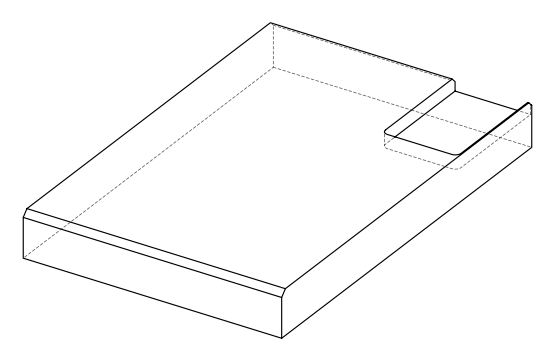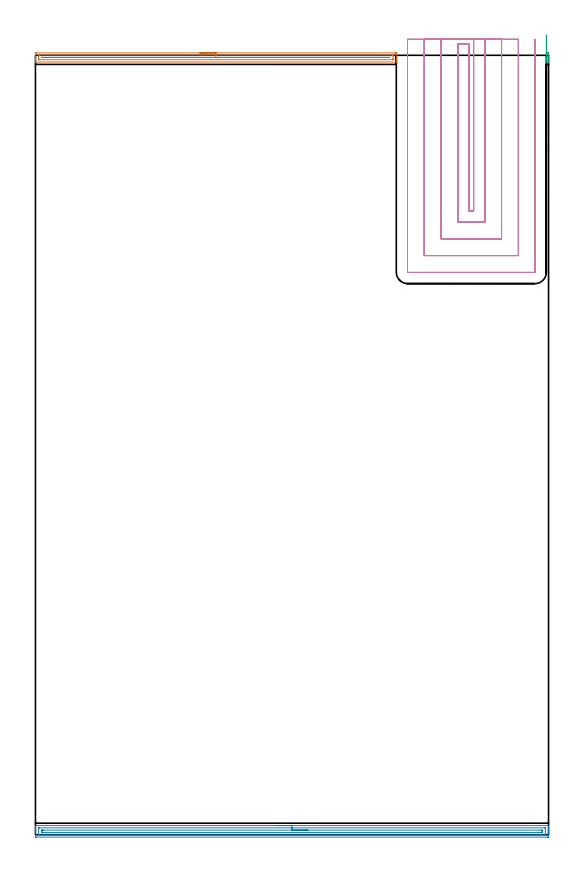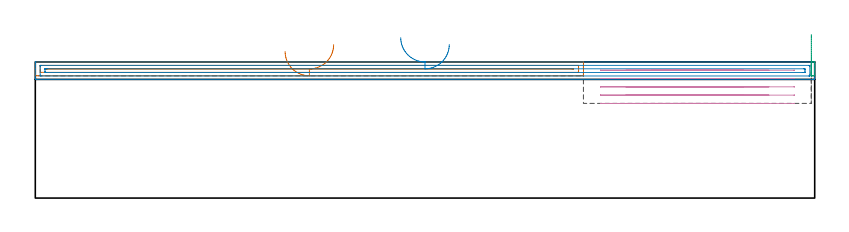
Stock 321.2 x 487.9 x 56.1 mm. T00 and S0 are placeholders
(PLAN: 4 operations, 1 tool changes, 31.4 min)
(1 AREA_MILL | FG_CHAMFER_SURFACE | UGT0205_001 | 5.56 min | 3728 mm3)
(2 AREA_MILL_1 | FG_CHAMFER_SURFACE_1 | UGT0205_001 | 7.9 min | 8326 mm3)
(3 AREA_MILL_2 | FG_CHAMFER_SURFACE_2 | UGT0205_001 | 0.2 min | 83 mm3)
(4 MILL_SLOT | SLOT_PARTIAL_RECTANGULAR | UGT0201_103 | Follow Part, ap 3.5, ae 75% | 17.7 min | 228993 mm3)
(TOOL UGT0205_001 | Chamfer Mill 20 x 3 x 45 deg. | D20 FL50 Z2)
(TOOL UGT0201_103 | End Mill 14 mm | D14 FL19 Z2)
(OP 1 AREA_MILL)
G17 G21 G94 G90
T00 M6
G54
G17 G0 G90 X102.95 Y489.4 S1061 M3
G43 Z66.1 H0
Z60.4
G94 G1 X102.988 Z59.528 F250.
X103.102 Z58.663
X103.291 Z57.812
X103.553 Z56.98
X103.887 Z56.174
X104.29 Z55.4
X104.759 Z54.664
X105.29 Z53.972
X105.879 Z53.329
X106.522 Z52.74
X107.214 Z52.208
X107.95 Z51.74
X108.724 Z51.337
X109.53 Z51.003
X110.362 Z50.741
X111.214 Z50.552
X112.078 Z50.438
X112.95 Z50.4
X224.69
X225.305 Y489.397 Z50.403
X225.893 Y489.391 Z50.405
X225.897 Y489.376 Z50.42
X225.9 Y488.783 Z51.012
Y488.486 Z51.31
Y486.997 Z52.797
Y486.402 Z53.395
Y486.103 Z53.693
Y485.509 Z54.287
Y485.21 Z54.585
Y484.613 Z55.186
Y484.112 Z55.687
X225.893 Y483.754 Z56.037
X225.89 Y483.703 Z56.088
X225.751 Y483.7 Z56.1
X0.149
X0.01 Y483.703 Z56.088
X0.007 Y483.754 Z56.037
X0. Y484.113 Z55.686
Y484.612 Z55.187
Y485.21 Z54.585
Y486.402 Z53.395
Y486.997 Z52.797
X0.001 Y488.783 Z51.012
X0.003 Y489.376 Z50.42
X0.007 Y489.391 Z50.405
X0.595 Y489.4 Z50.4
X112.95
Y487.986 Z51.814
X223.522
X223.617 Y487.984 Z51.816
X223.808 Y487.979 Z51.821
X223.891 Y487.971 Z51.829
X223.895 Y487.944 Z51.856
X223.898 Y487.89 Z51.91
X223.9 Y487.511 Z52.289
Y486.103 Z53.697
X223.899 Y485.725 Z54.075
X223.893 Y485.21 Z54.59
X223.89 Y485.122 Z54.678
X223.713 Y485.117 Z54.683
X223.617 Y485.115 Z54.685
X2.378 Y485.114 Z54.686
X2.283 Y485.116 Z54.684
X2.092 Y485.121 Z54.679
X2.009 Y485.129 Z54.671
X2.005 Y485.156 Z54.644
X2.002 Y485.21 Z54.59
X2. Y485.589 Z54.211
Y486.997 Z52.803
X2.001 Y487.375 Z52.425
X2.007 Y487.89 Z51.91
X2.01 Y487.978 Z51.822
X2.187 Y487.984 Z51.816
X2.283 Y487.985 Z51.815
X112.95 Y487.986 Z51.814
Y486.572 Z53.228
X221.314 Y486.571 Z53.229
X221.738 Y486.564 Z53.236
X221.854 Y486.549 Z53.251
X221.779 Y486.535 Z53.265
X221.738 Y486.534 Z53.266
X221.313 Y486.53 Z53.27
X220.89 Y486.528 Z53.272
X5.097
X4.628 Y486.529 Z53.271
X4.205 Y486.533 Z53.267
X4.162 Y486.536 Z53.264
X4.045 Y486.551 Z53.249
X4.12 Y486.565 Z53.235
X4.162 Y486.566 Z53.234
X4.586 Y486.571 Z53.229
X4.629 Y486.572 Z53.228
X112.95
X113.822 Z53.267
X114.687 Z53.38
X115.538 Z53.569
X116.37 Z53.832
X117.176 Z54.165
X117.95 Z54.568
X118.686 Z55.037
X119.378 Z55.568
X120.021 Z56.157
X120.61 Z56.801
X121.142 Z57.493
X121.61 Z58.228
X122.013 Z59.002
X122.347 Z59.808
X122.609 Z60.64
X122.798 Z61.492
X122.912 Z62.357
X122.95 Z63.228
G0 Z66.1
M5
M2
(OP 2 AREA_MILL_1)
G17 G21 G94 G90
T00 M6
G54
G17 G0 G90 X150.6 Y5.7 S1061 M3
G43 Z66.1 H0
G94 G1 X150.638 Z65.228 F250.
X150.752 Z64.363
X150.941 Z63.512
X151.203 Z62.68
X151.537 Z61.874
X151.94 Z61.1
X152.408 Z60.364
X152.94 Z59.672
X153.529 Z59.029
X154.172 Z58.439
X154.864 Z57.908
X155.6 Z57.44
X156.374 Z57.037
X157.18 Z56.703
X158.012 Z56.441
X158.864 Z56.252
X159.728 Z56.138
X160.6 Z56.1
X321.024
X321.19 Y5.697 Z56.088
X321.192 Y5.677 Z56.069
X321.2 Y5.303 Z55.703
Y5.012 Z55.411
Y4.313 Z54.708
Y3.078 Z53.475
Y2.543 Z52.937
Y1.925 Z52.321
Y-0.73 Z49.667
X321.197 Y-0.998 Z49.399
X321.191 Y-1.492 Z48.906
X321.079 Y-1.495 Z48.903
X320.577 Y-1.5 Z48.9
X0.623
X0.121 Y-1.495 Z48.903
X0.009 Y-1.492 Z48.906
X0. Y-0.998 Z49.399
Y2.543 Z52.937
Y3.963 Z54.36
Y4.313 Z54.708
Y5.011 Z55.411
Y5.304 Z55.703
X0.008 Y5.677 Z56.069
X0.01 Y5.697 Z56.088
X0.176 Y5.7 Z56.1
X160.6
Y4.286 Z54.686
X318.817 Y4.285 Z54.685
X319.19 Y4.271 Z54.671
X319.195 Y4.157 Z54.557
X319.199 Y3.907 Z54.307
Y0.367 Z50.767
X319.19 Y-0.041 Z50.359
X319.186 Y-0.08 Z50.32
X319.167 Y-0.082 Z50.318
X319.114 Y-0.085 Z50.315
X319.006 Y-0.086 Z50.314
X318.789
X2.383 Y-0.085 Z50.315
X2.01 Y-0.071 Z50.329
X2.005 Y0.043 Z50.443
X2.001 Y0.293 Z50.693
Y3.833 Z54.233
X2.01 Y4.24 Z54.64
X2.014 Y4.28 Z54.68
X2.033 Y4.282 Z54.682
X2.086 Y4.285 Z54.685
X2.194 Y4.286 Z54.686
X2.411
X160.6
Y2.871 Z53.271
X316.67
X317.002 Y2.869 Z53.269
X317.112 Y2.866 Z53.266
X317.19 Y2.863 Z53.263
X317.194 Y2.739 Z53.139
X317.198 Y2.543 Z52.943
X317.2 Y2.347 Z52.747
Y1.657 Z52.057
X317.199 Y1.462 Z51.862
X317.195 Y1.396 Z51.796
X317.19 Y1.345 Z51.745
X317.182 Y1.335 Z51.735
X317.167 Y1.333 Z51.733
X317.002 Y1.331 Z51.731
X316.44 Y1.329 Z51.729
X316.108 Y1.328 Z51.728
X4.53 Y1.329 Z51.729
X4.198 Y1.331 Z51.731
X4.088 Y1.334 Z51.734
X4.01 Y1.337 Z51.737
X4.006 Y1.461 Z51.861
X4.002 Y1.657 Z52.057
X4. Y1.853 Z52.253
Y2.543 Z52.943
X4.001 Y2.738 Z53.138
X4.005 Y2.804 Z53.204
X4.01 Y2.854 Z53.254
X4.018 Y2.865 Z53.265
X4.033 Y2.866 Z53.266
X4.198 Y2.869 Z53.269
X4.76 Y2.871 Z53.271
X5.092 Y2.872 Z53.272
X160.6 Y2.871 Z53.271
X161.472 Z53.31
X162.336 Z53.423
X163.188 Z53.612
X164.02 Z53.875
X164.826 Z54.208
X165.6 Z54.611
X166.336 Z55.08
X167.028 Z55.611
X167.671 Z56.2
X168.26 Z56.844
X168.792 Z57.536
X169.26 Z58.271
X169.663 Z59.045
X169.997 Z59.851
X170.259 Z60.683
X170.448 Z61.535
X170.562 Z62.4
X170.6 Z63.271
G0 Z66.1
M5
M2
(OP 3 AREA_MILL_2)
G17 G21 G94 G90
T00 M6
G54
G17 G0 G90 X319.8 Y486.547 S1061 M3
G43 Z67.391 H0
G94 G1 Y485.958 Z66.748 F250.
Y485.427 Z66.056
Y484.958 Z65.32
Y484.555 Z64.546
Y484.222 Z63.74
Y483.959 Z62.908
Y483.771 Z62.056
Y483.657 Z61.191
Y483.619 Z60.32
Y483.657 Z59.448
Y483.771 Z58.583
Y483.96 Z57.732
Y484.223 Z56.9
Y484.557 Z56.094
Y484.96 Z55.32
Y485.428 Z54.584
Y485.96 Z53.892
Y486.549 Z53.249
Y489.33 Z50.469
X319.803 Y489.392 Z50.406
X320.066 Y489.4 Z50.4
X320.335
X320.934 Y489.396 Z50.404
X321.197 Y489.392 Z50.406
X321.2 Y489.33 Z50.469
X321.199 Y484.077 Z55.719
X321.19 Y483.704 Z56.09
X320.934 Y483.7 Z56.1
X320.066
X319.81 Y483.704 Z56.09
X319.8 Y484.078 Z55.718
Y486.549 Z53.249
Y487.192 Z52.66
Y487.885 Z52.129
Y488.621 Z51.661
Y489.395 Z51.258
Y490.201 Z50.925
Y491.033 Z50.663
Y491.885 Z50.474
Y492.75 Z50.361
Y493.621 Z50.323
Y494.493 Z50.361
Y495.358 Z50.475
Y496.209 Z50.665
Y497.041 Z50.927
Y497.847 Z51.261
Y498.621 Z51.664
Y499.356 Z52.133
Y500.048 Z52.665
Y500.691 Z53.254
G0 Z66.1
M5
M2
(OP 4 MILL_SLOT)
G17 G21 G94 G90
T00 M6
G54
G17 G0 G90 X274.3 Y497.9 S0 M3
G43 Z66.1 H0
Z52.68
G94 G1 Y494.9 F250.
Y390.5 F500.
X271.4
Y494.9
X264.4
Y383.5
X281.3
Y494.9
Y497.9 F250.
X253.9
Y494.9
Y373. F500.
X291.8
Y494.9
Y497.9 F250.
X243.4
Y494.9
Y362.5 F500.
X302.3
Y494.9
Y497.9 F250.
X232.9
Y494.9
Y352.1 F500.
X232.905 Y352.045
X232.945 Y352.005
X233. Y352.
X312.7
X312.755 Y352.005
X312.795 Y352.045
X312.8 Y352.1
Y494.9
Y497.9 F250.
G0 X274.3 Z49.26
G1 Y494.9
Y390.5 F500.
X271.4
Y494.9
X264.4
Y383.5
X281.3
Y494.9
Y497.9 F250.
X253.9
Y494.9
Y373. F500.
X291.8
Y494.9
Y497.9 F250.
X243.4
Y494.9
Y362.5 F500.
X302.3
Y494.9
Y497.9 F250.
X232.9
Y494.9
Y352.1 F500.
X232.905 Y352.045
X232.945 Y352.005
X233. Y352.
X312.7
X312.755 Y352.005
X312.795 Y352.045
X312.8 Y352.1
Y494.9
Y497.9 F250.
G0 X274.3 Z45.84
G1 Y494.9
Y390.5 F500.
X271.4
Y494.9
X264.4
Y383.5
X281.3
Y494.9
Y497.9 F250.
X253.9
Y494.9
Y373. F500.
X291.8
Y494.9
Y497.9 F250.
X243.4
Y494.9
Y362.5 F500.
X302.3
Y494.9
Y497.9 F250.
X232.9
Y494.9
Y352.1 F500.
X232.905 Y352.045
X232.945 Y352.005
X233. Y352.
X312.7
X312.755 Y352.005
X312.795 Y352.045
X312.8 Y352.1
Y494.9
Y497.9 F250.
G0 X274.3 Z42.42
G1 Y494.9
Y390.5 F500.
X271.4
Y494.9
X264.4
Y383.5
X281.3
Y494.9
Y497.9 F250.
X253.9
Y494.9
Y373. F500.
X291.8
Y494.9
Y497.9 F250.
X243.4
Y494.9
Y362.5 F500.
X302.3
Y494.9
Y497.9 F250.
X232.9
Y494.9
Y352.1 F500.
X232.905 Y352.045
X232.945 Y352.005
X233. Y352.
X312.7
X312.755 Y352.005
X312.795 Y352.045
X312.8 Y352.1
Y494.9
Y497.9 F250.
G0 X274.3 Z39.
G1 Y494.9
Y390.5 F500.
X271.4
Y494.9
X264.4
Y383.5
X281.3
Y494.9
Y497.9 F250.
X253.9
Y494.9
Y373. F500.
X291.8
Y494.9
Y497.9 F250.
X243.4
Y494.9
Y362.5 F500.
X302.3
Y494.9
Y497.9 F250.
X232.9
Y494.9
Y352.1 F500.
X232.905 Y352.045
X232.945 Y352.005
X233. Y352.
X312.7
X312.755 Y352.005
X312.795 Y352.045
X312.8 Y352.1
Y494.9
Y497.9 F250.
G0 Z66.1
M5
M2
